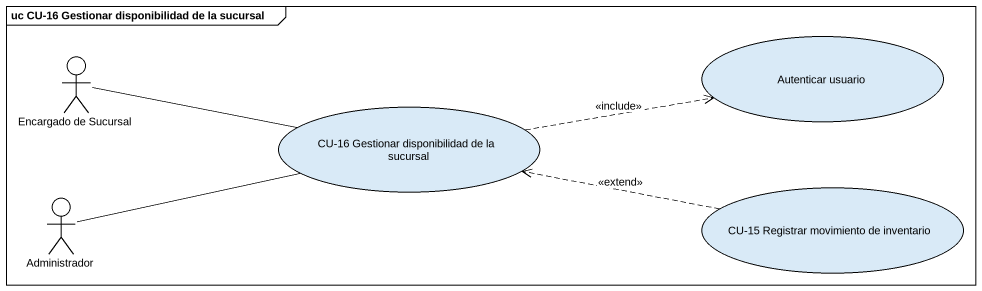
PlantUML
@startuml
mainframe uc CU-16 Gestionar disponibilidad de la sucursal
actor "Encargado de Sucursal" as Encargado_de_Sucursal
usecase "Autenticar usuario" as Autenticar_usuario
usecase "CU-16 Gestionar disponibilidad de la sucursal" as CU_16_Gestionar
actor Administrador
usecase "CU-15 Registrar movimiento de inventario" as CU_15_Registrar_movimiento
Encargado_de_Sucursal -right- CU_16_Gestionar
CU_16_Gestionar .right.> Autenticar_usuario : <<include>>
Administrador -right- CU_16_Gestionar
CU_15_Registrar_movimiento .left.> CU_16_Gestionar : <<extend>>
@enduml
